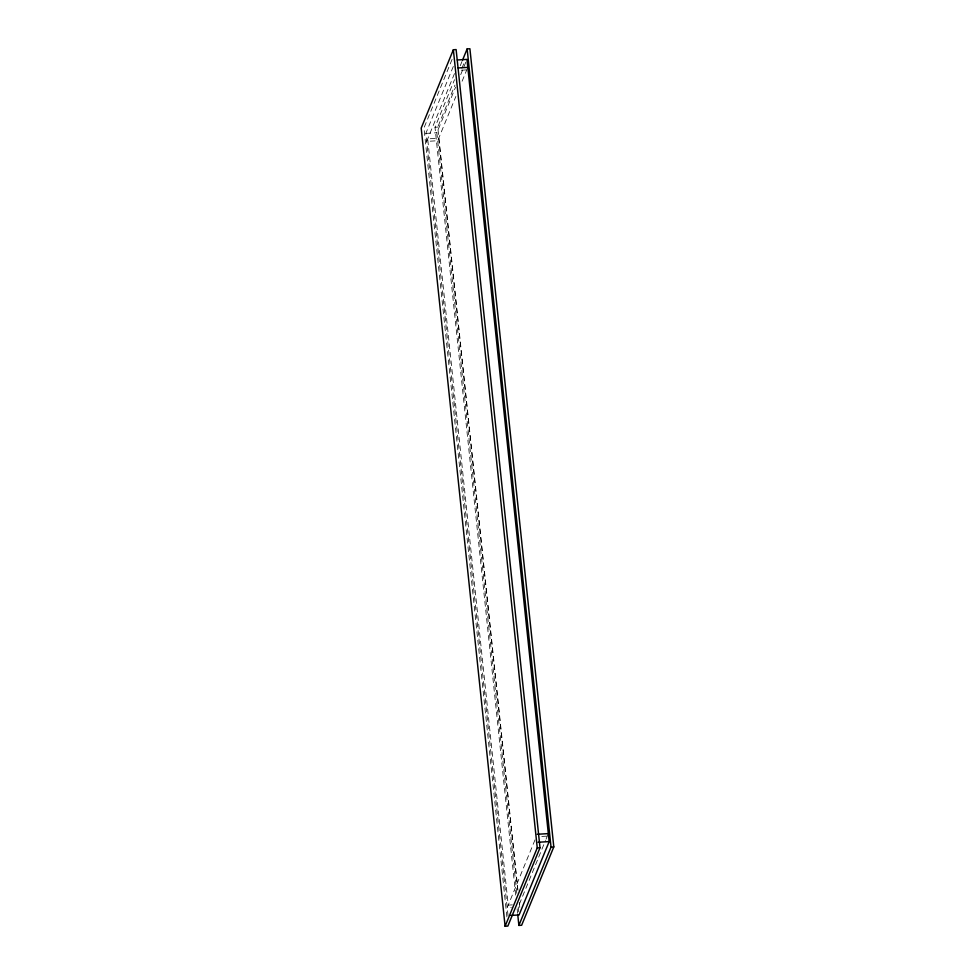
<?xml version="1.0" encoding="UTF-8"?>
<svg xmlns="http://www.w3.org/2000/svg" width="975" height="975" viewBox="0 0 975 975"><rect width="100%" height="100%" fill="white"/><g stroke="black" fill="none" stroke-linecap="round" stroke-linejoin="round"><path stroke-width="0.73" stroke-dasharray="4.88 3.66" d="M452.095 59.377L423.967 127.932L506.903 917M508.036 915.598L425.831 133.404L453.655 65.605M454.496 73.576L426.672 141.387L437.702 140.729L455.873 96.44M515.702 895.123L434.996 127.262L454.521 79.694M460.261 65.703L461.979 61.51M517.981 890.419L437.751 127.091L454.972 85.13M461.87 68.335L464.734 61.34M516.799 893.332L436.861 132.746L455.605 87.08M460.712 74.624L465.818 62.168M462.113 81.218L467.793 67.385M535.031 839.816L507.207 907.615L511.339 907.372M519.37 904.191L538.115 858.524M538.675 857.135L545.488 840.523M546.061 839.146L548.328 833.613M461.26 70.212L466.769 69.883M434.996 127.262L437.751 127.091M425.831 133.404L436.861 132.746M541.795 836.44L547.304 836.111M512.362 904.873L508.231 905.117L427.696 138.889L438.726 138.218L517.664 889.31M519.261 902.533L519.894 908.59M518.237 906.957L519.078 914.94M517.128 908.761L517.615 913.307"/><path stroke-width="1.46" d="M453.363 49.749L421.2 128.091L505.099 926.25L507.853 926.079L540.004 847.738L456.117 49.579L453.363 49.749L537.249 847.909L505.099 926.25M462.552 60.109L467.147 48.921L469.901 48.75L553.8 846.909L521.637 925.251L518.883 925.421L517.774 914.818M457.312 59.975L466.964 59.402L549.169 841.596L519.078 914.94L510.803 915.44M518.883 925.421L551.033 847.068L467.147 48.921M458.14 67.957L467.793 67.385M537.298 834.271L548.328 833.613M538.139 842.254L549.169 841.596M537.249 847.909L540.004 847.738M551.033 847.068L553.8 846.909"/></g></svg>
